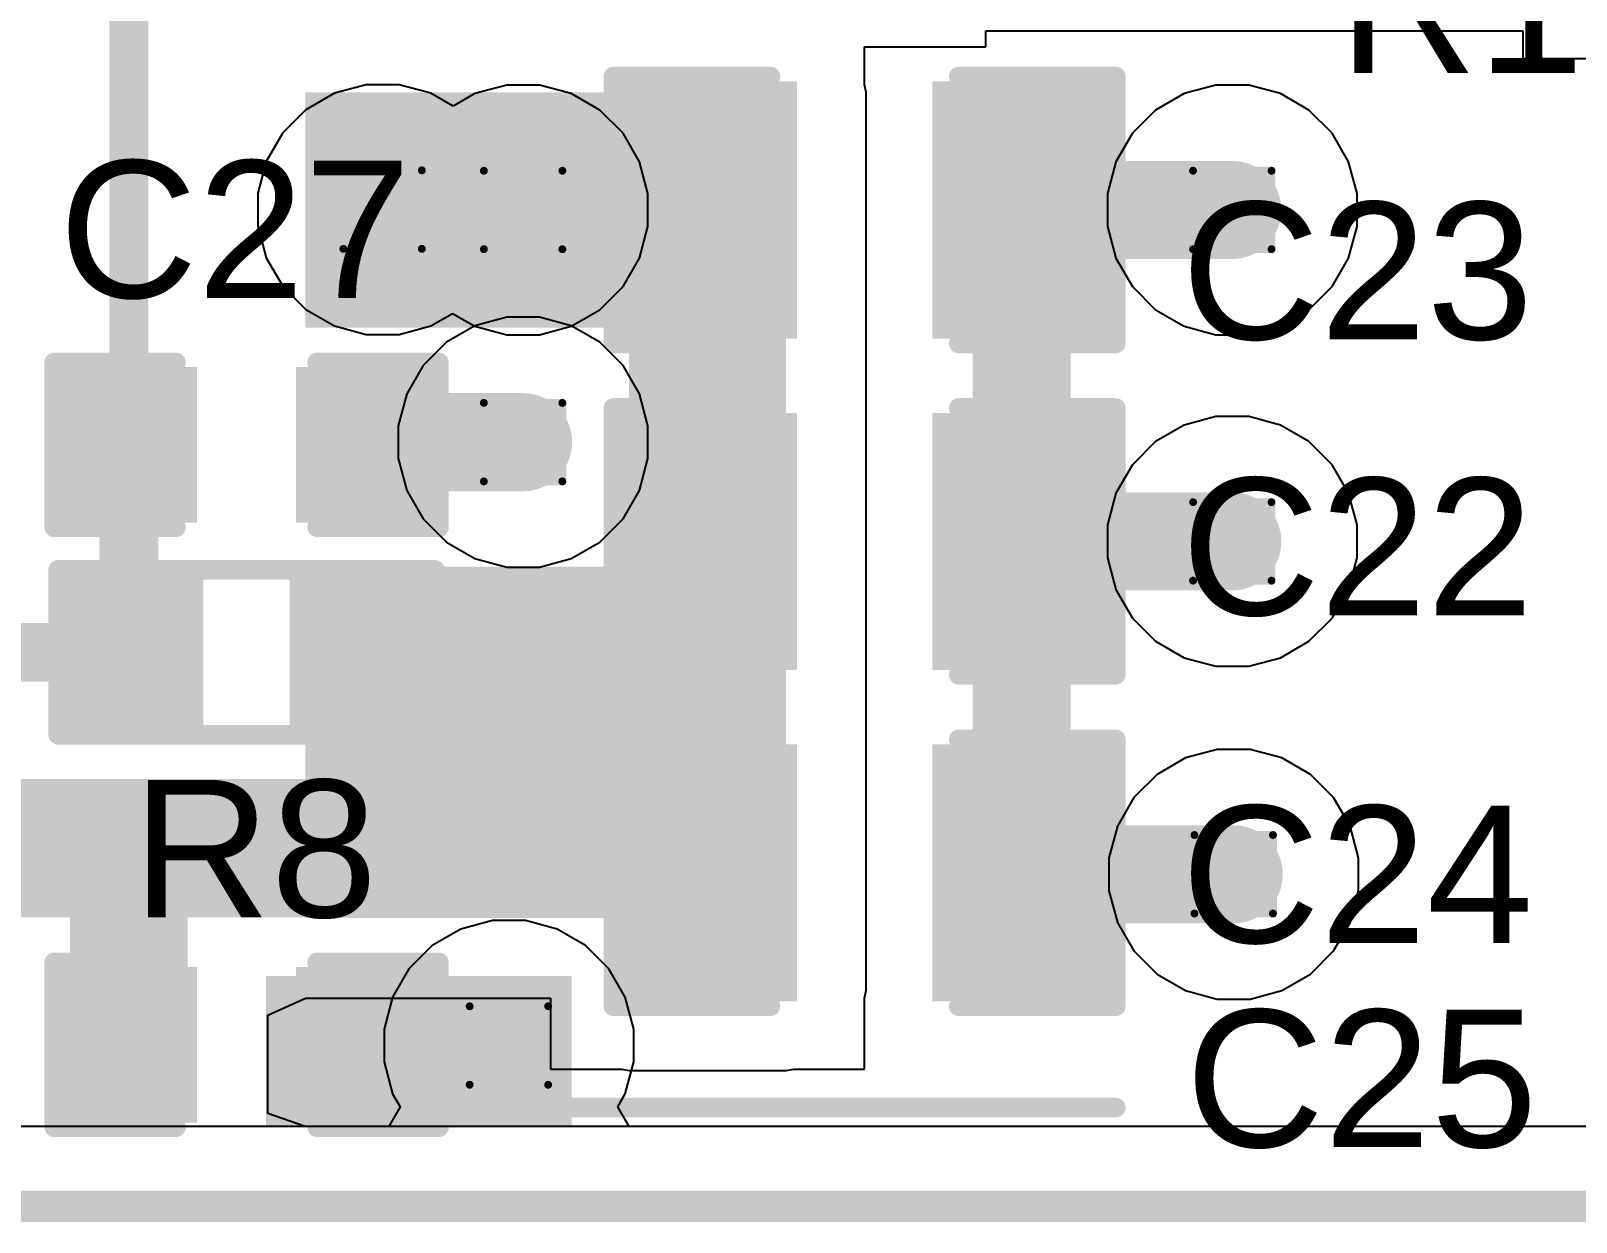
# Model space of a CAD drawing. Header units: inches. Extents: x -9 to 196, y -9 to 68.
# Drawn here: x 38.19 to 48.19, y -2.6 to 5.11 of the extents above; entities that cross this region are included whole.
import ezdxf

# ---------------------------------------------------------------- set-up
doc = ezdxf.new("R2010")
doc.units = ezdxf.units.IN
for name, color, linetype in [('Board Outline', 216, 'Continuous'), ('Bottom Layer', 5, 'Continuous'), ('Drill Drawing', 1, 'Continuous'), ('Ground', 16, 'Continuous'), ('Power 3V3', 76, 'Continuous'), ('Top Layer', 1, 'Continuous'), ('Top Overlay', 2, 'Continuous'), ('Top Paste', 8, 'Continuous'), ('Top Solder', 216, 'Continuous'), ('Via Holes', 16, 'Continuous')]:
    doc.layers.add(name, color=color, linetype=linetype)
doc.styles.add('Arial', font='', dxfattribs={"height": 0.2})
doc.styles.get('Arial').set_extended_font_data('Arial')

# ---------------------------------------------------------------- blocks, each defined once
blk = doc.blocks.new('R___0603_17')
at = {"layer": 'Top Layer'}
for points in [[(-0.3809999999999999, 0.4445), (-0.3810000000000001, -0.4445), (-1.143, -0.4445), (-1.143, 0.4445)], [(1.143, 0.4445), (1.143, -0.4445), (0.3809999999999999, -0.4445), (0.3810000000000001, 0.4445)]]:
    blk.add_hatch(color=1, dxfattribs=at).paths.add_polyline_path(points)
at = {"layer": 'Top Paste'}
for points in [[(-0.3809999999999999, 0.4445), (-0.3810000000000001, -0.4445), (-1.143, -0.4445), (-1.143, 0.4445)], [(1.143, 0.4445), (1.143, -0.4445), (0.3809999999999999, -0.4445), (0.3810000000000001, 0.4445)]]:
    blk.add_hatch(color=8, dxfattribs=at).paths.add_polyline_path(points)
at = {"layer": 'Top Solder'}
for points in [[(-0.2793999999999999, 0.5460999999999999), (-0.2794, -0.5461), (-1.2446, -0.5460999999999999), (-1.2446, 0.5461)], [(1.2446, 0.5460999999999999), (1.2446, -0.5461), (0.2793999999999999, -0.5460999999999999), (0.2794, 0.5461)]]:
    blk.add_hatch(color=216, dxfattribs=at).paths.add_polyline_path(points)
at = {"layer": 'Top Overlay', "const_width": 0.127}
for points in [[(-1.2192, -0.5334), (-1.2192, 0.5334)], [(-1.2192, 0.5334), (1.2192, 0.5334)], [(1.2192, -0.5334), (1.2192, 0.5334)], [(-1.2192, -0.5334), (1.2192, -0.5334)]]:
    blk.add_lwpolyline(points, dxfattribs=at)
at = {"layer": 'Top Overlay', "const_width": 0.0635}
for points in [[(-1.25095, 0.5334, 1), (-1.18745, 0.5334, 1)], [(-1.25095, 0.5334, 1), (-1.18745, 0.5334, 1)], [(1.18745, 0.5334, 1), (1.25095, 0.5334, 1)], [(1.18745, 0.5334, 1), (1.25095, 0.5334, 1)], [(-1.25095, -0.5334, 1), (-1.18745, -0.5334, 1)], [(-1.25095, -0.5334, 1), (-1.18745, -0.5334, 1)], [(1.18745, -0.5334, 1), (1.25095, -0.5334, 1)], [(1.18745, -0.5334, 1), (1.25095, -0.5334, 1)]]:
    blk.add_lwpolyline(points, format="xyb", close=True, dxfattribs=at)
blk = doc.blocks.new('C___0603_37')
at = {"layer": 'Top Layer'}
for points in [[(-0.38100254, 0.44449746), (-0.38100254, -0.44450254), (-1.14300254, -0.44450254), (-1.14300254, 0.44449746)], [(1.143, 0.4445), (1.143, -0.4445), (0.3809999999999999, -0.4445), (0.3809999999999999, 0.4445)]]:
    blk.add_hatch(color=1, dxfattribs=at).paths.add_polyline_path(points)
at = {"layer": 'Top Paste'}
for points in [[(-0.38100254, 0.44449746), (-0.38100254, -0.44450254), (-1.14300254, -0.44450254), (-1.14300254, 0.44449746)], [(1.143, 0.4445), (1.143, -0.4445), (0.3809999999999999, -0.4445), (0.3809999999999999, 0.4445)]]:
    blk.add_hatch(color=8, dxfattribs=at).paths.add_polyline_path(points)
at = {"layer": 'Top Solder'}
for points in [[(-0.32100266, 0.50449734), (-0.32100266, -0.50450242), (-1.20300242, -0.50450242), (-1.20300242, 0.50449734)], [(1.20299988, 0.50449988), (1.20299988, -0.50449988), (0.3210001199999999, -0.50449988), (0.3210001199999999, 0.50449988)]]:
    blk.add_hatch(color=216, dxfattribs=at).paths.add_polyline_path(points)
at = {"layer": 'Top Overlay', "const_width": 0.127}
for points in [[(-1.24460254, 0.5334), (-1.24460254, -0.5334)], [(-0.45720254, 0.5334), (-1.24460254, 0.5334)], [(1.2446, 0.5333974599999999), (0.4571974599999999, 0.5334)], [(1.2446, 0.5333974599999999), (1.24459492, -0.5334)], [(-0.45720254, -0.5334), (-1.24460254, -0.5334)], [(1.24459492, -0.5334), (0.4571974599999999, -0.5334)]]:
    blk.add_lwpolyline(points, dxfattribs=at)
at = {"layer": 'Top Overlay', "const_width": 0.0635}
for points in [[(-1.27635254, 0.5334, 1), (-1.21285254, 0.5334, 1)], [(-1.27635254, 0.5334, 1), (-1.21285254, 0.5334, 1)], [(-0.4889525399999999, 0.5334, 1), (-0.42545254, 0.5334, 1)], [(0.42544746, 0.5334, 1), (0.48894746, 0.5334, 1)], [(1.21285, 0.5333974599999999, 1), (1.27635, 0.5333974599999999, 1)], [(1.21285, 0.5333974599999999, 1), (1.27635, 0.5333974599999999, 1)], [(-1.27635254, -0.5334, 1), (-1.21285254, -0.5334, 1)], [(-1.27635254, -0.5334, 1), (-1.21285254, -0.5334, 1)], [(-0.4889525399999999, -0.5334, 1), (-0.42545254, -0.5334, 1)], [(0.42544746, -0.5334, 1), (0.48894746, -0.5334, 1)], [(1.21284492, -0.5334, 1), (1.27634492, -0.5334, 1)], [(1.21284492, -0.5334, 1), (1.27634492, -0.5334, 1)]]:
    blk.add_lwpolyline(points, format="xyb", close=True, dxfattribs=at)
blk = doc.blocks.new('C___0603_39')
at = {"layer": 'Top Layer'}
for points in [[(-0.3809999999999999, 0.4445), (-0.3810000000000001, -0.4445), (-1.143, -0.4445), (-1.143, 0.4445)], [(1.143, 0.4445), (1.143, -0.4445), (0.3809999999999999, -0.4445), (0.3810000000000001, 0.4445)]]:
    blk.add_hatch(color=1, dxfattribs=at).paths.add_polyline_path(points)
at = {"layer": 'Top Paste'}
for points in [[(-0.3809999999999999, 0.4445), (-0.3810000000000001, -0.4445), (-1.143, -0.4445), (-1.143, 0.4445)], [(1.143, 0.4445), (1.143, -0.4445), (0.3809999999999999, -0.4445), (0.3810000000000001, 0.4445)]]:
    blk.add_hatch(color=8, dxfattribs=at).paths.add_polyline_path(points)
at = {"layer": 'Top Solder'}
for points in [[(-0.3210001199999999, 0.5044998799999999), (-0.3210001200000001, -0.50449988), (-1.20299988, -0.5044998799999999), (-1.20299988, 0.50449988)], [(1.20299988, 0.5044998799999999), (1.20299988, -0.50449988), (0.3210001199999999, -0.5044998799999999), (0.3210001200000001, 0.50449988)]]:
    blk.add_hatch(color=216, dxfattribs=at).paths.add_polyline_path(points)
at = {"layer": 'Top Overlay', "const_width": 0.127}
for points in [[(-1.2446, -0.5334), (-1.2446, 0.5334)], [(-1.2446, 0.5334), (-0.4571999999999999, 0.5334)], [(0.4571999999999999, 0.5334), (1.2446, 0.5334)], [(1.2446, -0.5334), (1.2446, 0.5334)], [(-1.2446, -0.5334), (-0.4571999999999999, -0.5334)], [(0.4571999999999999, -0.5334), (1.2446, -0.5334)]]:
    blk.add_lwpolyline(points, dxfattribs=at)
at = {"layer": 'Top Overlay', "const_width": 0.0635}
for points in [[(-1.27635, 0.5334, 1), (-1.21285, 0.5334, 1)], [(-1.27635, 0.5334, 1), (-1.21285, 0.5334, 1)], [(-0.4889499999999999, 0.5334, 1), (-0.42545, 0.5334, 1)], [(0.42545, 0.5334, 1), (0.4889499999999999, 0.5334, 1)], [(1.21285, 0.5334, 1), (1.27635, 0.5334, 1)], [(1.21285, 0.5334, 1), (1.27635, 0.5334, 1)], [(-1.27635, -0.5334, 1), (-1.21285, -0.5334, 1)], [(-1.27635, -0.5334, 1), (-1.21285, -0.5334, 1)], [(-0.4889499999999999, -0.5334, 1), (-0.42545, -0.5334, 1)], [(0.42545, -0.5334, 1), (0.4889499999999999, -0.5334, 1)], [(1.21285, -0.5334, 1), (1.27635, -0.5334, 1)], [(1.21285, -0.5334, 1), (1.27635, -0.5334, 1)]]:
    blk.add_lwpolyline(points, format="xyb", close=True, dxfattribs=at)
blk = doc.blocks.new('C___0805_40')
at = {"layer": 'Top Layer'}
for points in [[(-1.524, 0.7619999999999999), (-0.508, 0.7619999999999999), (-0.508, -0.7619999999999999), (-1.524, -0.7619999999999999)], [(0.508, 0.7619999999999999), (1.524, 0.7619999999999999), (1.524, -0.7619999999999999), (0.508, -0.7619999999999999)]]:
    blk.add_hatch(color=1, dxfattribs=at).paths.add_polyline_path(points)
at = {"layer": 'Top Paste'}
for points in [[(-1.524, 0.7619999999999999), (-0.508, 0.7619999999999999), (-0.508, -0.7619999999999999), (-1.524, -0.7619999999999999)], [(0.508, 0.7619999999999999), (1.524, 0.7619999999999999), (1.524, -0.7619999999999999), (0.508, -0.7619999999999999)]]:
    blk.add_hatch(color=8, dxfattribs=at).paths.add_polyline_path(points)
at = {"layer": 'Top Solder'}
for points in [[(-1.59399986, 0.8319998599999999), (-0.4380001399999999, 0.8319998599999999), (-0.4380001399999999, -0.8319998599999999), (-1.59399986, -0.8319998599999999)], [(0.4380001399999999, 0.8319998599999999), (1.59399986, 0.8319998599999999), (1.59399986, -0.8319998599999999), (0.4380001399999999, -0.8319998599999999)]]:
    blk.add_hatch(color=216, dxfattribs=at).paths.add_polyline_path(points)
at = {"layer": 'Top Overlay', "const_width": 0.127}
for points in [[(-0.6096, 0.8636), (-1.6256, 0.8636)], [(-1.6256, 0.8636), (-1.6256, -0.8636)], [(1.6256, 0.8636), (0.6096, 0.8636)], [(1.6256, 0.8636), (1.6256, -0.8636)], [(-0.6096, -0.8636), (-1.6256, -0.8636)], [(1.6256, -0.8636), (0.6096, -0.8636)]]:
    blk.add_lwpolyline(points, dxfattribs=at)
at = {"layer": 'Top Overlay', "const_width": 0.0635}
for points in [[(-1.65735, 0.8636, 1), (-1.59385, 0.8636, 1)], [(-1.65735, 0.8636, 1), (-1.59385, 0.8636, 1)], [(-0.64135, 0.8636, 1), (-0.57785, 0.8636, 1)], [(0.57785, 0.8636, 1), (0.64135, 0.8636, 1)], [(1.59385, 0.8636, 1), (1.65735, 0.8636, 1)], [(1.59385, 0.8636, 1), (1.65735, 0.8636, 1)], [(-1.65735, -0.8636, 1), (-1.59385, -0.8636, 1)], [(-1.65735, -0.8636, 1), (-1.59385, -0.8636, 1)], [(-0.64135, -0.8636, 1), (-0.57785, -0.8636, 1)], [(0.57785, -0.8636, 1), (0.64135, -0.8636, 1)], [(1.59385, -0.8636, 1), (1.65735, -0.8636, 1)], [(1.59385, -0.8636, 1), (1.65735, -0.8636, 1)]]:
    blk.add_lwpolyline(points, format="xyb", close=True, dxfattribs=at)
blk = doc.blocks.new('C___0805_41')
at = {"layer": 'Top Layer'}
for points in [[(-1.52399746, 0.7619999999999999), (-0.50799746, 0.7619999999999999), (-0.50799746, -0.7619999999999999), (-1.52399746, -0.7619999999999999)], [(0.508, 0.7619999999999999), (1.524, 0.7619999999999999), (1.524, -0.7619999999999999), (0.508, -0.7619999999999999)]]:
    blk.add_hatch(color=1, dxfattribs=at).paths.add_polyline_path(points)
at = {"layer": 'Top Paste'}
for points in [[(-1.52399746, 0.7619999999999999), (-0.50799746, 0.7619999999999999), (-0.50799746, -0.7619999999999999), (-1.52399746, -0.7619999999999999)], [(0.508, 0.7619999999999999), (1.524, 0.7619999999999999), (1.524, -0.7619999999999999), (0.508, -0.7619999999999999)]]:
    blk.add_hatch(color=8, dxfattribs=at).paths.add_polyline_path(points)
at = {"layer": 'Top Solder'}
for points in [[(-1.59399732, 0.8319998599999999), (-0.4379975999999999, 0.8319998599999999), (-0.4379975999999999, -0.8319998599999999), (-1.59399732, -0.8319998599999999)], [(0.4380001399999999, 0.8319998599999999), (1.59399986, 0.8319998599999999), (1.59399986, -0.8319998599999999), (0.4380001399999999, -0.8319998599999999)]]:
    blk.add_hatch(color=216, dxfattribs=at).paths.add_polyline_path(points)
at = {"layer": 'Top Overlay', "const_width": 0.127}
for points in [[(-0.6096, 0.8636), (-1.62560254, 0.8636)], [(-1.62560254, 0.8636), (-1.62560254, -0.8636)], [(1.6256, 0.8636), (0.6096025399999999, 0.8636)], [(1.6256, 0.8636), (1.6256, -0.8636)], [(-0.6096, -0.8636), (-1.62560254, -0.8636)], [(1.6256, -0.8636), (0.6096025399999999, -0.8636)]]:
    blk.add_lwpolyline(points, dxfattribs=at)
at = {"layer": 'Top Overlay', "const_width": 0.0635}
for points in [[(-1.65735254, 0.8636, 1), (-1.59385254, 0.8636, 1)], [(-1.65735254, 0.8636, 1), (-1.59385254, 0.8636, 1)], [(-0.64135, 0.8636, 1), (-0.57785, 0.8636, 1)], [(0.57785254, 0.8636, 1), (0.64135254, 0.8636, 1)], [(1.59385, 0.8636, 1), (1.65735, 0.8636, 1)], [(1.59385, 0.8636, 1), (1.65735, 0.8636, 1)], [(-1.65735254, -0.8636, 1), (-1.59385254, -0.8636, 1)], [(-1.65735254, -0.8636, 1), (-1.59385254, -0.8636, 1)], [(-0.64135, -0.8636, 1), (-0.57785, -0.8636, 1)], [(0.57785254, -0.8636, 1), (0.64135254, -0.8636, 1)], [(1.59385, -0.8636, 1), (1.65735, -0.8636, 1)], [(1.59385, -0.8636, 1), (1.65735, -0.8636, 1)]]:
    blk.add_lwpolyline(points, format="xyb", close=True, dxfattribs=at)
blk = doc.blocks.new('C___0805_42')
at = {"layer": 'Top Layer'}
for points in [[(-1.52399746, 0.7619999999999999), (-0.50799746, 0.7619999999999999), (-0.50799746, -0.7619999999999999), (-1.52399746, -0.7619999999999999)], [(0.508, 0.7619999999999999), (1.524, 0.7619999999999999), (1.524, -0.7619999999999999), (0.508, -0.7619999999999999)]]:
    blk.add_hatch(color=1, dxfattribs=at).paths.add_polyline_path(points)
at = {"layer": 'Top Paste'}
for points in [[(-1.52399746, 0.7619999999999999), (-0.50799746, 0.7619999999999999), (-0.50799746, -0.7619999999999999), (-1.52399746, -0.7619999999999999)], [(0.508, 0.7619999999999999), (1.524, 0.7619999999999999), (1.524, -0.7619999999999999), (0.508, -0.7619999999999999)]]:
    blk.add_hatch(color=8, dxfattribs=at).paths.add_polyline_path(points)
at = {"layer": 'Top Solder'}
for points in [[(-1.59399732, 0.8319998599999999), (-0.4379975999999999, 0.8319998599999999), (-0.4379975999999999, -0.8319998599999999), (-1.59399732, -0.8319998599999999)], [(0.4380001399999999, 0.8319998599999999), (1.59399986, 0.8319998599999999), (1.59399986, -0.8319998599999999), (0.4380001399999999, -0.8319998599999999)]]:
    blk.add_hatch(color=216, dxfattribs=at).paths.add_polyline_path(points)
at = {"layer": 'Top Overlay', "const_width": 0.127}
for points in [[(-0.6096, 0.8636), (-1.62560254, 0.8636)], [(-1.62560254, 0.8636), (-1.62560254, -0.8636)], [(1.6256, 0.8636), (0.6096025399999999, 0.8636)], [(1.6256, 0.8636), (1.6256, -0.8636)], [(-0.6096, -0.8636), (-1.62560254, -0.8636)], [(1.6256, -0.8636), (0.6096025399999999, -0.8636)]]:
    blk.add_lwpolyline(points, dxfattribs=at)
at = {"layer": 'Top Overlay', "const_width": 0.0635}
for points in [[(-1.65735254, 0.8636, 1), (-1.59385254, 0.8636, 1)], [(-1.65735254, 0.8636, 1), (-1.59385254, 0.8636, 1)], [(-0.64135, 0.8636, 1), (-0.57785, 0.8636, 1)], [(0.57785254, 0.8636, 1), (0.64135254, 0.8636, 1)], [(1.59385, 0.8636, 1), (1.65735, 0.8636, 1)], [(1.59385, 0.8636, 1), (1.65735, 0.8636, 1)], [(-1.65735254, -0.8636, 1), (-1.59385254, -0.8636, 1)], [(-1.65735254, -0.8636, 1), (-1.59385254, -0.8636, 1)], [(-0.64135, -0.8636, 1), (-0.57785, -0.8636, 1)], [(0.57785254, -0.8636, 1), (0.64135254, -0.8636, 1)], [(1.59385, -0.8636, 1), (1.65735, -0.8636, 1)], [(1.59385, -0.8636, 1), (1.65735, -0.8636, 1)]]:
    blk.add_lwpolyline(points, format="xyb", close=True, dxfattribs=at)

msp = doc.modelspace()

# ---------------------------------------------------------------- hatches: boundary and pattern name
at = {"layer": 'Bottom Layer'}
h = msp.add_hatch(color=5, dxfattribs=at)
edge = h.paths.add_edge_path()
edge.add_arc((40.46547914, 3.95158722), 0.2999994, 0, 360)
h = msp.add_hatch(color=5, dxfattribs=at)
edge = h.paths.add_edge_path()
edge.add_arc((41.37515982, 3.9489761), 0.2999994, 0, 360)
h = msp.add_hatch(color=5, dxfattribs=at)
edge = h.paths.add_edge_path()
edge.add_arc((45.96484075999999, 3.9489761), 0.2999994, 0, 360)
h = msp.add_hatch(color=5, dxfattribs=at)
edge = h.paths.add_edge_path()
edge.add_arc((41.37515982, 2.44625876), 0.2999994, 0, 360)
h = msp.add_hatch(color=5, dxfattribs=at)
edge = h.paths.add_edge_path()
edge.add_arc((45.96484075999999, 1.80398166), 0.2999994, 0, 360)
h = msp.add_hatch(color=5, dxfattribs=at)
edge = h.paths.add_edge_path()
edge.add_arc((45.974, -0.35041332), 0.2999994, 0, 360)
h = msp.add_hatch(color=5, dxfattribs=at)
edge = h.paths.add_edge_path()
edge.add_arc((41.28301623999999, -1.45861278), 0.2999994, 0, 360)
at = {"layer": 'Ground'}
h = msp.add_hatch(color=16, dxfattribs=at)
edge = h.paths.add_edge_path()
edge.add_arc((40.46547914, 3.95158722), 0.2999994, 0, 360)
h = msp.add_hatch(color=16, dxfattribs=at)
edge = h.paths.add_edge_path()
edge.add_arc((41.37515982, 3.9489761), 0.2999994, 0, 360)
h = msp.add_hatch(color=16, dxfattribs=at)
edge = h.paths.add_edge_path()
edge.add_arc((45.96484075999999, 3.9489761), 0.2999994, 0, 360)
h = msp.add_hatch(color=16, dxfattribs=at)
edge = h.paths.add_edge_path()
edge.add_arc((41.37515982, 2.44625876), 0.2999994, 0, 360)
h = msp.add_hatch(color=16, dxfattribs=at)
edge = h.paths.add_edge_path()
edge.add_arc((45.96484075999999, 1.80398166), 0.2999994, 0, 360)
h = msp.add_hatch(color=16, dxfattribs=at)
edge = h.paths.add_edge_path()
edge.add_arc((45.974, -0.35041332), 0.2999994, 0, 360)
h = msp.add_hatch(color=16, dxfattribs=at)
edge = h.paths.add_edge_path()
edge.add_arc((41.28301623999999, -1.45861278), 0.2999994, 0, 360)
at = {"layer": 'Power 3V3'}
h = msp.add_hatch(color=76, dxfattribs=at)
edge = h.paths.add_edge_path()
edge.add_arc((40.46547914, 3.95158722), 0.2999994, 0, 360)
h = msp.add_hatch(color=76, dxfattribs=at)
edge = h.paths.add_edge_path()
edge.add_arc((41.37515982, 3.9489761), 0.2999994, 0, 360)
h = msp.add_hatch(color=76, dxfattribs=at)
edge = h.paths.add_edge_path()
edge.add_arc((45.96484075999999, 3.9489761), 0.2999994, 0, 360)
h = msp.add_hatch(color=76, dxfattribs=at)
edge = h.paths.add_edge_path()
edge.add_arc((41.37515982, 2.44625876), 0.2999994, 0, 360)
h = msp.add_hatch(color=76, dxfattribs=at)
edge = h.paths.add_edge_path()
edge.add_arc((45.96484075999999, 1.80398166), 0.2999994, 0, 360)
h = msp.add_hatch(color=76, dxfattribs=at)
edge = h.paths.add_edge_path()
edge.add_arc((45.974, -0.35041332), 0.2999994, 0, 360)
h = msp.add_hatch(color=76, dxfattribs=at)
edge = h.paths.add_edge_path()
edge.add_arc((41.28301623999999, -1.45861278), 0.2999994, 0, 360)
at = {"layer": 'Top Layer'}
for points in [[(39.96608973999999, 3.1869761), (43.0770157, 3.1869761), (43.0770157, 4.7109761), (39.96608973999999, 4.7109761)], [(42.06125953999999, -1.10301278), (43.0770157, -1.10301278), (43.0770157, 4.7109761), (42.06125953999999, 4.7109761)], [(39.9660872, -0.6340144799999999), (43.077257, -0.6340144799999999), (43.077257, 1.64018468), (39.9660872, 1.64018468)], [(35.80621489999999, -0.62851284), (43.0770157, -0.62851284), (43.0770157, 0.2659888), (35.80621489999999, 0.2659888)], [(38.4420872, -1.89851284), (39.2040872, -1.89851284), (39.2040872, 0.2659888), (38.4420872, 0.2659888)], [(39.71023046, -1.98741284), (41.6894137, -1.98741284), (41.6894137, -1.00951284), (39.71023046, -1.00951284)]]:
    msp.add_hatch(color=1, dxfattribs=at).paths.add_polyline_path(points)
h = msp.add_hatch(color=1, dxfattribs=at)
edge = h.paths.add_edge_path()
edge.add_arc((40.46547914, 3.95158722), 0.2999994, 0, 360)
h = msp.add_hatch(color=1, dxfattribs=at)
edge = h.paths.add_edge_path()
edge.add_arc((41.37515982, 3.9489761), 0.2999994, 0, 360)
h = msp.add_hatch(color=1, dxfattribs=at)
edge = h.paths.add_edge_path()
edge.add_arc((45.96484075999999, 3.9489761), 0.2999994, 0, 360)
h = msp.add_hatch(color=1, dxfattribs=at)
edge = h.paths.add_edge_path()
edge.add_arc((41.37515982, 2.44625876), 0.2999994, 0, 360)
h = msp.add_hatch(color=1, dxfattribs=at)
edge = h.paths.add_edge_path()
edge.add_arc((45.96484075999999, 1.80398166), 0.2999994, 0, 360)
h = msp.add_hatch(color=1, dxfattribs=at)
edge = h.paths.add_edge_path()
edge.add_arc((45.974, -0.35041332), 0.2999994, 0, 360)
h = msp.add_hatch(color=1, dxfattribs=at)
edge = h.paths.add_edge_path()
edge.add_arc((41.28301623999999, -1.45861278), 0.2999994, 0, 360)
at = {"layer": 'Via Holes'}
h = msp.add_hatch(color=7, dxfattribs=at)
edge = h.paths.add_edge_path()
edge.add_arc((40.46547914, 3.95158722), 0.1499997, 0, 360)
h = msp.add_hatch(color=7, dxfattribs=at)
edge = h.paths.add_edge_path()
edge.add_arc((41.37515982, 3.9489761), 0.1499997, 0, 360)
h = msp.add_hatch(color=7, dxfattribs=at)
edge = h.paths.add_edge_path()
edge.add_arc((45.96484075999999, 3.9489761), 0.1499997, 0, 360)
h = msp.add_hatch(color=7, dxfattribs=at)
edge = h.paths.add_edge_path()
edge.add_arc((41.37515982, 2.44625876), 0.1499997, 0, 360)
h = msp.add_hatch(color=7, dxfattribs=at)
edge = h.paths.add_edge_path()
edge.add_arc((45.96484075999999, 1.80398166), 0.1499997, 0, 360)
h = msp.add_hatch(color=7, dxfattribs=at)
edge = h.paths.add_edge_path()
edge.add_arc((45.974, -0.35041332), 0.1499997, 0, 360)
h = msp.add_hatch(color=7, dxfattribs=at)
edge = h.paths.add_edge_path()
edge.add_arc((41.28301623999999, -1.45861278), 0.1499997, 0, 360)

# ---------------------------------------------------------------- linework, layer by layer
at = {"layer": 'Board Outline', "const_width": 0.2032}
msp.add_lwpolyline([(-0.72197214, -2.50000008), (52.72202815999999, -2.50000008)], dxfattribs=at)
at = {"layer": 'Bottom Layer'}
for p, q in [((40.15360269999999, 4.70452196), (39.96935618, 4.59814676)), ((40.35910394, 4.759586619999999), (40.15360269999999, 4.70452196)), ((40.57185433999999, 4.759586619999999), (40.35910394, 4.759586619999999)), ((40.77735558, 4.70452196), (40.57185433999999, 4.759586619999999)), ((40.92258008, 4.62067656), (40.77735558, 4.70452196)), ((41.06328338, 4.701910839999999), (40.92258008, 4.62067656)), ((41.26878462, 4.756975499999999), (41.06328338, 4.701910839999999)), ((41.48153502, 4.756975499999999), (41.26878462, 4.756975499999999)), ((41.68703625999999, 4.701910839999999), (41.48153502, 4.756975499999999)), ((41.87128278, 4.59553564), (41.68703625999999, 4.701910839999999)), ((39.96935618, 4.59814676), (39.8189196, 4.44771018)), ((42.02171936, 4.44509906), (41.87128278, 4.59553564)), ((39.8189196, 4.44771018), (39.7125444, 4.263463659999999)), ((42.12809455999999, 4.26085254), (42.02171936, 4.44509906)), ((39.7125444, 4.263463659999999), (39.65747974, 4.05796242)), ((42.18315922, 4.0553513), (42.12809455999999, 4.26085254)), ((39.65747974, 4.05796242), (39.65747974, 3.84521202)), ((42.18315922, 3.842600899999999), (42.18315922, 4.0553513)), ((39.65747974, 3.84521202), (39.7125444, 3.63971078)), ((42.12809455999999, 3.63709966), (42.18315922, 3.842600899999999)), ((39.7125444, 3.63971078), (39.8189196, 3.45546426)), ((42.02171936, 3.45285314), (42.12809455999999, 3.63709966)), ((39.8189196, 3.45546426), (39.96935618, 3.305027679999999)), ((41.87128278, 3.30241656), (42.02171936, 3.45285314)), ((39.96935618, 3.305027679999999), (40.15360269999999, 3.19865248)), ((41.68703625999999, 3.19604136), (41.87128278, 3.30241656)), ((40.77735558, 3.19865248), (40.91805888, 3.27988676)), ((40.91805888, 3.27988676), (41.06328338, 3.19604136)), ((40.15360269999999, 3.19865248), (40.35910394, 3.14358782)), ((40.35910394, 3.14358782), (40.57185433999999, 3.14358782)), ((40.57185433999999, 3.14358782), (40.77735558, 3.19865248)), ((41.06328338, 3.19604136), (41.26878462, 3.1409767)), ((41.26878462, 3.1409767), (41.48153502, 3.1409767)), ((41.48153502, 3.1409767), (41.68703625999999, 3.19604136)), ((51.20612822, -1.98206106), (17.06749444, -1.98206106))]:
    msp.add_line(p, q, dxfattribs=at)
at = {"layer": 'Drill Drawing', "const_width": 0.0508}
for points in [[(40.21147914, 4.20558722), (40.71947914, 4.20558722)], [(40.21147914, 3.69758722), (40.21147914, 4.20558722)], [(40.71947914, 3.69758722), (40.71947914, 4.20558722)], [(41.12115982, 4.2029761), (41.62915982, 4.2029761)], [(41.12115982, 3.6949761), (41.12115982, 4.2029761)], [(41.62915982, 3.6949761), (41.62915982, 4.2029761)], [(45.71084076, 4.2029761), (46.21884076, 4.2029761)], [(45.71084076, 3.6949761), (45.71084076, 4.2029761)], [(46.21884076, 3.6949761), (46.21884076, 4.2029761)], [(40.21147914, 3.69758722), (40.71947914, 3.69758722)], [(41.12115982, 3.6949761), (41.62915982, 3.6949761)], [(45.71084076, 3.6949761), (46.21884076, 3.6949761)], [(41.12115982, 2.70025876), (41.62915982, 2.70025876)], [(41.12115982, 2.19225876), (41.12115982, 2.70025876)], [(41.62915982, 2.19225876), (41.62915982, 2.70025876)], [(41.12115982, 2.19225876), (41.62915982, 2.19225876)], [(45.71084076, 2.05798166), (46.21884076, 2.05798166)], [(45.71084076, 1.54998166), (45.71084076, 2.05798166)], [(46.21884076, 1.54998166), (46.21884076, 2.05798166)], [(45.71084076, 1.54998166), (46.21884076, 1.54998166)], [(45.72, -0.09641332), (46.228, -0.09641332)], [(45.72, -0.6044133199999999), (45.72, -0.09641332)], [(46.228, -0.6044133199999999), (46.228, -0.09641332)], [(45.72, -0.6044133199999999), (46.228, -0.6044133199999999)], [(41.02901624, -1.20461278), (41.53701624, -1.20461278)], [(41.02901624, -1.71261278), (41.02901624, -1.20461278)], [(41.53701624, -1.71261278), (41.53701624, -1.20461278)], [(41.02901624, -1.71261278), (41.53701624, -1.71261278)]]:
    msp.add_lwpolyline(points, dxfattribs=at)
at = {"layer": 'Drill Drawing', "const_width": 0.0254}
for points in [[(40.19877913999999, 4.20558722, 1), (40.22417914, 4.20558722, 1)], [(40.19877913999999, 4.20558722, 1), (40.22417914, 4.20558722, 1)], [(40.70677913999999, 4.20558722, 1), (40.73217914, 4.20558722, 1)], [(40.70677913999999, 4.20558722, 1), (40.73217914, 4.20558722, 1)], [(41.10845982, 4.2029761, 1), (41.13385982, 4.2029761, 1)], [(41.10845982, 4.2029761, 1), (41.13385982, 4.2029761, 1)], [(41.61645982, 4.2029761, 1), (41.64185981999999, 4.2029761, 1)], [(41.61645982, 4.2029761, 1), (41.64185981999999, 4.2029761, 1)], [(45.69814076, 4.2029761, 1), (45.72354076, 4.2029761, 1)], [(45.69814076, 4.2029761, 1), (45.72354076, 4.2029761, 1)], [(46.20614076, 4.2029761, 1), (46.23154075999999, 4.2029761, 1)], [(46.20614076, 4.2029761, 1), (46.23154075999999, 4.2029761, 1)], [(40.19877913999999, 3.69758722, 1), (40.22417914, 3.69758722, 1)], [(40.19877913999999, 3.69758722, 1), (40.22417914, 3.69758722, 1)], [(40.70677913999999, 3.69758722, 1), (40.73217914, 3.69758722, 1)], [(40.70677913999999, 3.69758722, 1), (40.73217914, 3.69758722, 1)], [(41.10845982, 3.6949761, 1), (41.13385982, 3.6949761, 1)], [(41.10845982, 3.6949761, 1), (41.13385982, 3.6949761, 1)], [(41.61645982, 3.6949761, 1), (41.64185981999999, 3.6949761, 1)], [(41.61645982, 3.6949761, 1), (41.64185981999999, 3.6949761, 1)], [(45.69814076, 3.6949761, 1), (45.72354076, 3.6949761, 1)], [(45.69814076, 3.6949761, 1), (45.72354076, 3.6949761, 1)], [(46.20614076, 3.6949761, 1), (46.23154075999999, 3.6949761, 1)], [(46.20614076, 3.6949761, 1), (46.23154075999999, 3.6949761, 1)], [(41.10845982, 2.70025876, 1), (41.13385982, 2.70025876, 1)], [(41.10845982, 2.70025876, 1), (41.13385982, 2.70025876, 1)], [(41.61645982, 2.70025876, 1), (41.64185981999999, 2.70025876, 1)], [(41.61645982, 2.70025876, 1), (41.64185981999999, 2.70025876, 1)], [(41.10845982, 2.19225876, 1), (41.13385982, 2.19225876, 1)], [(41.10845982, 2.19225876, 1), (41.13385982, 2.19225876, 1)], [(41.61645982, 2.19225876, 1), (41.64185981999999, 2.19225876, 1)], [(41.61645982, 2.19225876, 1), (41.64185981999999, 2.19225876, 1)], [(45.69814076, 2.05798166, 1), (45.72354076, 2.05798166, 1)], [(45.69814076, 2.05798166, 1), (45.72354076, 2.05798166, 1)], [(46.20614076, 2.05798166, 1), (46.23154075999999, 2.05798166, 1)], [(46.20614076, 2.05798166, 1), (46.23154075999999, 2.05798166, 1)], [(45.69814076, 1.54998166, 1), (45.72354076, 1.54998166, 1)], [(45.69814076, 1.54998166, 1), (45.72354076, 1.54998166, 1)], [(46.20614076, 1.54998166, 1), (46.23154075999999, 1.54998166, 1)], [(46.20614076, 1.54998166, 1), (46.23154075999999, 1.54998166, 1)], [(45.7073, -0.09641332, 1), (45.73269999999999, -0.09641332, 1)], [(45.7073, -0.09641332, 1), (45.73269999999999, -0.09641332, 1)], [(46.21529999999999, -0.09641332, 1), (46.2407, -0.09641332, 1)], [(46.21529999999999, -0.09641332, 1), (46.2407, -0.09641332, 1)], [(45.7073, -0.6044133199999999, 1), (45.73269999999999, -0.6044133199999999, 1)], [(45.7073, -0.6044133199999999, 1), (45.73269999999999, -0.6044133199999999, 1)], [(46.21529999999999, -0.6044133199999999, 1), (46.2407, -0.6044133199999999, 1)], [(46.21529999999999, -0.6044133199999999, 1), (46.2407, -0.6044133199999999, 1)], [(41.01631623999999, -1.20461278, 1), (41.04171623999999, -1.20461278, 1)], [(41.01631623999999, -1.20461278, 1), (41.04171623999999, -1.20461278, 1)], [(41.52431624, -1.20461278, 1), (41.54971624, -1.20461278, 1)], [(41.52431624, -1.20461278, 1), (41.54971624, -1.20461278, 1)], [(41.01631623999999, -1.71261278, 1), (41.04171623999999, -1.71261278, 1)], [(41.01631623999999, -1.71261278, 1), (41.04171623999999, -1.71261278, 1)], [(41.52431624, -1.71261278, 1), (41.54971624, -1.71261278, 1)], [(41.52431624, -1.71261278, 1), (41.54971624, -1.71261278, 1)]]:
    msp.add_lwpolyline(points, format="xyb", close=True, dxfattribs=at)
at = {"layer": 'Ground'}
for p, q in [((40.15360269999999, 4.70452196), (39.96935618, 4.59814676)), ((40.35910394, 4.759586619999999), (40.15360269999999, 4.70452196)), ((40.57185433999999, 4.759586619999999), (40.35910394, 4.759586619999999)), ((40.77735558, 4.70452196), (40.57185433999999, 4.759586619999999)), ((40.92258008, 4.62067656), (40.77735558, 4.70452196)), ((41.06328338, 4.701910839999999), (40.92258008, 4.62067656)), ((41.26878462, 4.756975499999999), (41.06328338, 4.701910839999999)), ((41.48153502, 4.756975499999999), (41.26878462, 4.756975499999999)), ((41.68703625999999, 4.701910839999999), (41.48153502, 4.756975499999999)), ((41.87128278, 4.59553564), (41.68703625999999, 4.701910839999999)), ((39.96935618, 4.59814676), (39.8189196, 4.44771018)), ((42.02171936, 4.44509906), (41.87128278, 4.59553564)), ((39.8189196, 4.44771018), (39.7125444, 4.263463659999999)), ((42.12809455999999, 4.26085254), (42.02171936, 4.44509906)), ((39.7125444, 4.263463659999999), (39.65747974, 4.05796242)), ((42.18315922, 4.0553513), (42.12809455999999, 4.26085254)), ((39.65747974, 4.05796242), (39.65747974, 3.84521202)), ((42.18315922, 3.842600899999999), (42.18315922, 4.0553513)), ((39.65747974, 3.84521202), (39.7125444, 3.63971078)), ((42.12809455999999, 3.63709966), (42.18315922, 3.842600899999999)), ((39.7125444, 3.63971078), (39.8189196, 3.45546426)), ((42.02171936, 3.45285314), (42.12809455999999, 3.63709966)), ((39.8189196, 3.45546426), (39.96935618, 3.305027679999999)), ((41.87128278, 3.30241656), (42.02171936, 3.45285314)), ((39.96935618, 3.305027679999999), (40.15360269999999, 3.19865248)), ((41.68703625999999, 3.19604136), (41.87128278, 3.30241656)), ((40.77735558, 3.19865248), (40.91805888, 3.27988676)), ((40.91805888, 3.27988676), (41.06328338, 3.19604136)), ((40.15360269999999, 3.19865248), (40.35910394, 3.14358782)), ((40.35910394, 3.14358782), (40.57185433999999, 3.14358782)), ((40.57185433999999, 3.14358782), (40.77735558, 3.19865248)), ((41.06328338, 3.19604136), (41.26878462, 3.1409767)), ((41.26878462, 3.1409767), (41.48153502, 3.1409767)), ((41.48153502, 3.1409767), (41.68703625999999, 3.19604136)), ((51.20612822, -1.98206106), (17.06749444, -1.98206106))]:
    msp.add_line(p, q, dxfattribs=at)
at = {"layer": 'Power 3V3'}
for p, q in [((45.65296432, 4.701910839999999), (45.46871779999999, 4.59553564)), ((45.85846556, 4.756975499999999), (45.65296432, 4.701910839999999)), ((46.07121596, 4.756975499999999), (45.85846556, 4.756975499999999)), ((46.27671719999999, 4.701910839999999), (46.07121596, 4.756975499999999)), ((46.46096372, 4.59553564), (46.27671719999999, 4.701910839999999)), ((45.46871779999999, 4.59553564), (45.31828122, 4.44509906)), ((46.6114003, 4.44509906), (46.46096372, 4.59553564)), ((45.31828122, 4.44509906), (45.21190602, 4.26085254)), ((46.71777549999999, 4.26085254), (46.6114003, 4.44509906)), ((45.21190602, 4.26085254), (45.15684135999999, 4.0553513)), ((46.77284016, 4.0553513), (46.71777549999999, 4.26085254)), ((45.15684135999999, 4.0553513), (45.15684135999999, 3.842600899999999)), ((46.77284016, 3.842600899999999), (46.77284016, 4.0553513)), ((45.15684135999999, 3.842600899999999), (45.21190602, 3.63709966)), ((46.71777549999999, 3.63709966), (46.77284016, 3.842600899999999)), ((45.21190602, 3.63709966), (45.31828122, 3.45285314)), ((46.6114003, 3.45285314), (46.71777549999999, 3.63709966)), ((45.31828122, 3.45285314), (45.46871779999999, 3.30241656)), ((46.46096372, 3.30241656), (46.6114003, 3.45285314)), ((45.46871779999999, 3.30241656), (45.65296432, 3.19604136)), ((46.27671719999999, 3.19604136), (46.46096372, 3.30241656)), ((41.26878462, 3.25425816), (41.06328338, 3.1991935)), ((41.48153502, 3.25425816), (41.26878462, 3.25425816)), ((41.68703625999999, 3.1991935), (41.48153502, 3.25425816)), ((41.06328338, 3.1991935), (40.87903686, 3.0928183)), ((41.87128278, 3.0928183), (41.68703625999999, 3.1991935)), ((45.65296432, 3.19604136), (45.85846556, 3.1409767)), ((45.85846556, 3.1409767), (46.07121596, 3.1409767)), ((46.07121596, 3.1409767), (46.27671719999999, 3.19604136)), ((40.87903686, 3.0928183), (40.72860027999999, 2.94238172)), ((42.02171936, 2.94238172), (41.87128278, 3.0928183)), ((40.72860027999999, 2.94238172), (40.62222508, 2.7581352)), ((42.12809455999999, 2.7581352), (42.02171936, 2.94238172)), ((40.62222508, 2.7581352), (40.56716041999999, 2.55263396)), ((42.18315922, 2.55263396), (42.12809455999999, 2.7581352)), ((45.85846556, 2.61198106), (45.65296432, 2.5569164)), ((46.07121596, 2.61198106), (45.85846556, 2.61198106)), ((46.27671719999999, 2.5569164), (46.07121596, 2.61198106)), ((40.56716041999999, 2.55263396), (40.56716041999999, 2.33988356)), ((42.18315922, 2.33988356), (42.18315922, 2.55263396)), ((45.65296432, 2.5569164), (45.46871779999999, 2.4505412)), ((46.46096372, 2.4505412), (46.27671719999999, 2.5569164)), ((45.46871779999999, 2.4505412), (45.31828122, 2.30010462)), ((46.6114003, 2.30010462), (46.46096372, 2.4505412)), ((40.56716041999999, 2.33988356), (40.62222508, 2.13438232)), ((42.12809455999999, 2.13438232), (42.18315922, 2.33988356)), ((45.31828122, 2.30010462), (45.21190602, 2.1158581)), ((46.71777549999999, 2.1158581), (46.6114003, 2.30010462)), ((40.62222508, 2.13438232), (40.72860027999999, 1.9501358)), ((42.02171936, 1.9501358), (42.12809455999999, 2.13438232)), ((45.21190602, 2.1158581), (45.15684135999999, 1.91035686)), ((46.77284016, 1.91035686), (46.71777549999999, 2.1158581)), ((40.72860027999999, 1.9501358), (40.87903686, 1.79969922)), ((41.87128278, 1.79969922), (42.02171936, 1.9501358)), ((45.15684135999999, 1.91035686), (45.15684135999999, 1.69760646)), ((46.77284016, 1.69760646), (46.77284016, 1.91035686)), ((40.87903686, 1.79969922), (41.06328338, 1.69332402)), ((41.68703625999999, 1.69332402), (41.87128278, 1.79969922)), ((41.06328338, 1.69332402), (41.26878462, 1.63825936)), ((41.26878462, 1.63825936), (41.48153502, 1.63825936)), ((41.48153502, 1.63825936), (41.68703625999999, 1.69332402)), ((45.15684135999999, 1.69760646), (45.21190602, 1.49210522)), ((46.71777549999999, 1.49210522), (46.77284016, 1.69760646)), ((45.21190602, 1.49210522), (45.31828122, 1.3078587)), ((46.6114003, 1.3078587), (46.71777549999999, 1.49210522)), ((45.31828122, 1.3078587), (45.46871779999999, 1.15742212)), ((46.46096372, 1.15742212), (46.6114003, 1.3078587)), ((45.46871779999999, 1.15742212), (45.65296432, 1.05104692)), ((46.27671719999999, 1.05104692), (46.46096372, 1.15742212)), ((45.65296432, 1.05104692), (45.85846556, 0.99598226)), ((46.07121596, 0.99598226), (46.27671719999999, 1.05104692)), ((45.85846556, 0.99598226), (46.07121596, 0.99598226)), ((45.66212356, 0.40252142), (45.47787704, 0.29614622)), ((45.86762479999999, 0.45758608), (45.66212356, 0.40252142)), ((46.08037519999999, 0.45758608), (45.86762479999999, 0.45758608)), ((46.28587644, 0.40252142), (46.08037519999999, 0.45758608)), ((46.47012296, 0.29614622), (46.28587644, 0.40252142)), ((45.47787704, 0.29614622), (45.32744046, 0.14570964)), ((46.62055954, 0.14570964), (46.47012296, 0.29614622)), ((45.32744046, 0.14570964), (45.22106526, -0.03853688)), ((46.72693474, -0.03853688), (46.62055954, 0.14570964)), ((45.22106526, -0.03853688), (45.1660006, -0.24403812)), ((46.7819994, -0.24403812), (46.72693474, -0.03853688)), ((45.1660006, -0.24403812), (45.1660006, -0.45678852)), ((46.7819994, -0.45678852), (46.7819994, -0.24403812)), ((45.1660006, -0.45678852), (45.22106526, -0.66228976)), ((46.72693474, -0.66228976), (46.7819994, -0.45678852)), ((41.17664103999999, -0.65061338), (40.9711398, -0.70567804)), ((41.38939144, -0.65061338), (41.17664103999999, -0.65061338)), ((41.59489268, -0.70567804), (41.38939144, -0.65061338)), ((45.22106526, -0.66228976), (45.32744046, -0.84653628)), ((46.62055954, -0.84653628), (46.72693474, -0.66228976)), ((40.9711398, -0.70567804), (40.78689328, -0.81205324)), ((41.7791392, -0.81205324), (41.59489268, -0.70567804)), ((40.78689328, -0.81205324), (40.6364567, -0.9624898199999999)), ((41.92957578, -0.9624898199999999), (41.7791392, -0.81205324)), ((45.32744046, -0.84653628), (45.47787704, -0.9969728599999998)), ((46.47012296, -0.9969728599999998), (46.62055954, -0.84653628)), ((40.6364567, -0.9624898199999999), (40.5300815, -1.14673634)), ((42.03595098, -1.14673634), (41.92957578, -0.9624898199999999)), ((45.47787704, -0.9969728599999998), (45.66212356, -1.10334806)), ((46.28587644, -1.10334806), (46.47012296, -0.9969728599999998)), ((40.5300815, -1.14673634), (40.47501683999999, -1.35223758)), ((42.09101563999999, -1.35223758), (42.03595098, -1.14673634)), ((45.66212356, -1.10334806), (45.86762479999999, -1.15841272)), ((45.86762479999999, -1.15841272), (46.08037519999999, -1.15841272)), ((46.08037519999999, -1.15841272), (46.28587644, -1.10334806)), ((40.47501683999999, -1.35223758), (40.47501683999999, -1.56498798)), ((42.09101563999999, -1.56498798), (42.09101563999999, -1.35223758)), ((40.47501683999999, -1.56498798), (40.5300815, -1.77048922)), ((42.03595098, -1.77048922), (42.09101563999999, -1.56498798)), ((40.5300815, -1.77048922), (40.57890792, -1.85506106)), ((41.98712456, -1.85506106), (42.03595098, -1.77048922)), ((40.57890792, -1.85506106), (40.5055832, -1.98206106)), ((42.06044927999999, -1.98206106), (41.98712456, -1.85506106)), ((40.5055832, -1.98206106), (35.65699244, -1.98206106)), ((51.20612822, -1.98206106), (42.06044927999999, -1.98206106))]:
    msp.add_line(p, q, dxfattribs=at)
at = {"layer": 'Top Layer'}
for p, q in [((44.36911624, 5.00568722), (44.36911624, 5.107792679999999)), ((44.36911624, 5.107792679999999), (47.845218, 5.107792679999999)), ((47.845218, 5.107792679999999), (47.845218, 4.93022636)), ((43.58525954, 4.7597822), (43.58525954, 5.00568722)), ((43.58525954, 5.00568722), (44.36911624, 5.00568722)), ((47.845218, 4.93022636), (49.24298508, 4.93022636)), ((43.59496742, 4.7109761), (43.58525954, 4.7597822)), ((43.59496742, 1.64141404), (43.59496742, 4.7109761)), ((43.59521126, 1.64018722), (43.59496742, 1.64141404)), ((43.59521126, -0.6340144799999999), (43.59521126, 1.64018722)), ((43.59496742, -0.6352413), (43.59521126, -0.6340144799999999)), ((43.59496742, -1.10301278), (43.59496742, -0.6352413)), ((39.72203892, -1.26145798), (39.96608973999999, -1.1519662)), ((39.96608973999999, -1.1519662), (41.5530157, -1.1519662)), ((41.5530157, -1.1519662), (41.5530157, -1.61101278)), ((43.58501569999999, -1.1530457), (43.59496742, -1.10301278)), ((43.58501569999999, -1.61101278), (43.58501569999999, -1.1530457)), ((39.72203892, -1.8985103), (39.72203892, -1.26145798)), ((41.5530157, -1.61101278), (42.01122662, -1.61101278)), ((42.01122662, -1.61101278), (42.06125953999999, -1.6209645)), ((42.06125953999999, -1.6209645), (43.0770157, -1.6209645)), ((43.0770157, -1.6209645), (43.12704862, -1.61101278)), ((43.12704862, -1.61101278), (43.58501569999999, -1.61101278)), ((39.9643981, -1.98206106), (39.72203892, -1.8985103)), ((50.89490202, -1.98206106), (39.9643981, -1.98206106))]:
    msp.add_line(p, q, dxfattribs=at)
for points, const_width in [([(38.8230872, 2.42878102), (38.8230872, 16.83285432)], 0.254), ([(44.601257, 3.9489761), (44.60386811999999, 3.95158722)], 0.635), ([(44.601257, 3.9489761), (45.96484075999999, 3.9489761)], 0.635), ([(44.601257, 1.80398166), (44.601257, 3.9489761)], 0.635), ([(40.38272086, 2.4315547), (40.38668833999999, 2.42758722)], 0.635), ([(40.38927914, 2.44625876), (41.37515982, 2.44625876)], 0.635), ([(38.8230872, 1.08598716), (38.8230872, 2.42878102)], 0.3809999999999999), ([(44.601257, 1.80398166), (45.96484075999999, 1.80398166)], 0.635), ([(44.601257, -0.34077148), (44.601257, 1.80398166)], 0.635), ([(36.55621593999999, 1.08598716), (38.8230872, 1.08598716)], 0.3809999999999999), ([(42.57162682, -0.3436239), (42.57841624, -0.35041332)], 0.635), ([(44.6010157, -0.34101278), (44.601257, -0.34077148)], 0.635), ([(44.61041624, -0.35041332), (45.974, -0.35041332)], 0.635), ([(40.34969832, -1.45140172), (40.35690938, -1.45861278)], 0.635)]:
    msp.add_lwpolyline(points, dxfattribs=dict(at, const_width=const_width))
for points, const_width in [([(44.442507, 3.9489761, 1), (44.76000699999999, 3.9489761, 1)], 0.3175), ([(44.442507, 3.9489761, 1), (44.76000699999999, 3.9489761, 1)], 0.3175), ([(44.442507, 3.9489761, 1), (44.76000699999999, 3.9489761, 1)], 0.3175), ([(44.44511812, 3.95158722, 1), (44.76261812, 3.95158722, 1)], 0.3175), ([(45.80609076, 3.9489761, 1), (46.12359076, 3.9489761, 1)], 0.3175), ([(40.18833974, 2.42878356, 1), (40.50583974, 2.42878356, 1)], 0.3175), ([(40.22397086, 2.4315547, 1), (40.54147086, 2.4315547, 1)], 0.3175), ([(40.22793834, 2.42758722, 1), (40.54543834, 2.42758722, 1)], 0.3175), ([(40.23052914, 2.44625876, 1), (40.54802914, 2.44625876, 1)], 0.3175), ([(40.23052914, 2.44625876, 1), (40.54802914, 2.44625876, 1)], 0.3175), ([(41.21640982, 2.44625876, 1), (41.53390982, 2.44625876, 1)], 0.3175), ([(38.7278372, 2.42878102, 1), (38.9183372, 2.42878102, 1)], 0.1905), ([(38.7595872, 2.42878102, 1), (38.8865872, 2.42878102, 1)], 0.127), ([(44.442507, 1.80398166, 1), (44.76000699999999, 1.80398166, 1)], 0.3175), ([(44.442507, 1.80398166, 1), (44.76000699999999, 1.80398166, 1)], 0.3175), ([(44.442507, 1.80398166, 1), (44.76000699999999, 1.80398166, 1)], 0.3175), ([(45.80609076, 1.80398166, 1), (46.12359076, 1.80398166, 1)], 0.3175), ([(38.7278372, 1.08598716, 1), (38.9183372, 1.08598716, 1)], 0.1905), ([(38.7278372, 1.08598716, 1), (38.9183372, 1.08598716, 1)], 0.1905), ([(42.41287682, -0.3436239, 1), (42.73037682, -0.3436239, 1)], 0.3175), ([(42.41966624, -0.35041332, 1), (42.73716624, -0.35041332, 1)], 0.3175), ([(44.4422657, -0.34101278, 1), (44.7597657, -0.34101278, 1)], 0.3175), ([(44.442507, -0.34077148, 1), (44.76000699999999, -0.34077148, 1)], 0.3175), ([(44.442507, -0.34077148, 1), (44.76000699999999, -0.34077148, 1)], 0.3175), ([(44.45166624, -0.35041332, 1), (44.76916624, -0.35041332, 1)], 0.3175), ([(45.81525, -0.35041332, 1), (46.13274999999999, -0.35041332, 1)], 0.3175), ([(40.19094832, -1.45140172, 1), (40.50844832, -1.45140172, 1)], 0.3175), ([(40.19815938, -1.45861278, 1), (40.51565938, -1.45861278, 1)], 0.3175)]:
    msp.add_lwpolyline(points, format="xyb", close=True, dxfattribs=dict(at, const_width=const_width))
at = {"layer": 'Top Layer', "const_width": 0.635}
msp.add_lwpolyline([(40.34708974, 2.42878356, -0.198912367379658), (40.38927914, 2.44625876)], format="xyb", dxfattribs=at)
at = {"layer": 'Top Overlay', "const_width": 0.127}
msp.add_lwpolyline([(40.8296872, -1.86041284), (45.21086208, -1.86041284)], dxfattribs=at)
at = {"layer": 'Top Overlay', "const_width": 0.0635}
for points in [[(40.79793719999999, -1.86041284, 1), (40.8614372, -1.86041284, 1)], [(45.17911208, -1.86041284, 1), (45.24261208, -1.86041284, 1)]]:
    msp.add_lwpolyline(points, format="xyb", close=True, dxfattribs=at)

# ---------------------------------------------------------------- block references
at = {"rotation": 180}
for name, p in [('C___0805_41', (43.58525954, 3.9489761)), ('C___0603_37', (39.5850872, 2.42878102)), ('C___0805_42', (43.58525954, 1.80398166)), ('C___0805_40', (43.58501569999999, -0.34101278))]:
    msp.add_blockref(name, p, dxfattribs=at)
for name, p in [('R___0603_17', (39.5850872, 1.08598716)), ('C___0603_39', (39.5850872, -1.45401284))]:
    msp.add_blockref(name, p)

# ---------------------------------------------------------------- texts
at = {"layer": 'Top Overlay', "style": 'Arial'}
for s, p in [('R1', (46.65335602, 4.83575106)), ('C27', (38.37086559999999, 3.380232)), ('C23', (45.6352656, 3.11164478)), ('C22', (45.6352656, 1.32619242)), ('R8', (38.84470006, -0.62836806)), ('C24', (45.6352656, -0.79476854)), ('C25', (45.66203974, -2.11627466))]:
    msp.add_text(s, height=0.889, dxfattribs=at).set_placement(p)

doc.saveas('drawing.dxf')
